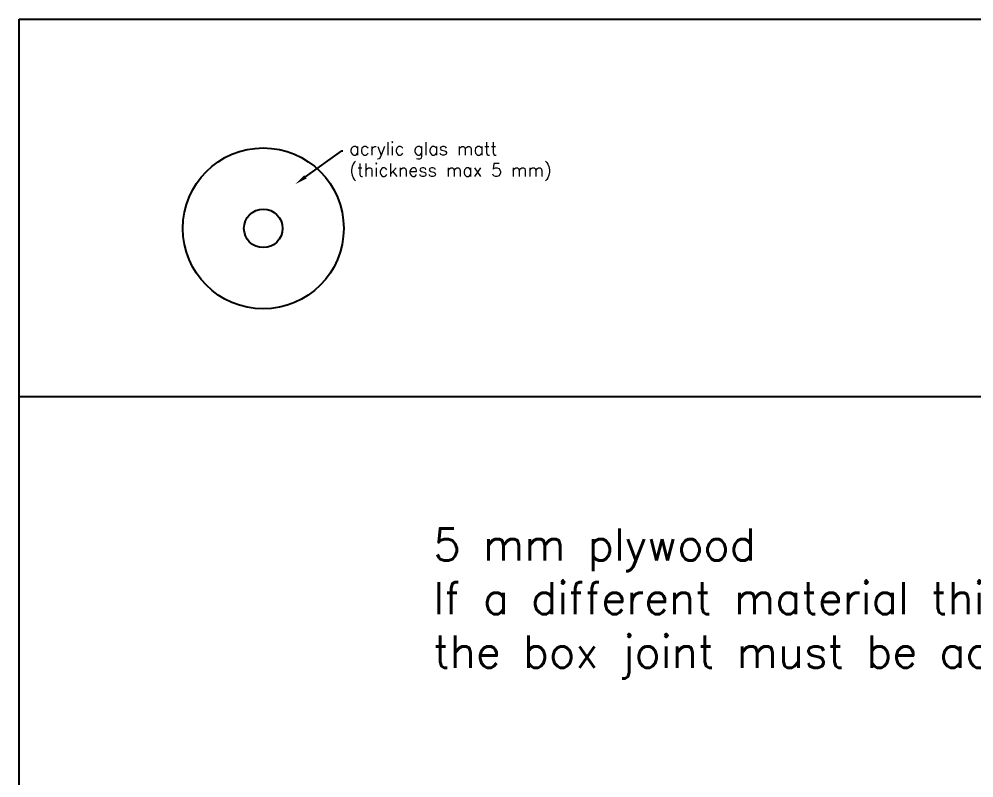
# Model space of a CAD drawing. Header units: metres. Extents: x 891 to 1465, y -355 to 475.
# Drawn here: x 891.5 to 1188.2, y 239.4 to 475.3 of the extents above; entities that cross this region are included whole.
import ezdxf
from ezdxf import colors
from ezdxf.entities.mleader import LeaderData, LeaderLine
from ezdxf.math import Vec2, Vec3

# ---------------------------------------------------------------- set-up
doc = ezdxf.new("R2010")
doc.units = ezdxf.units.M
for name, color, linetype in [('_caption', 11, 'Continuous'), ('_inner contour', 1, 'Continuous'), ('_outter contour', 5, 'Continuous')]:
    doc.layers.add(name, color=color, linetype=linetype)
doc.styles.get("Standard").update_dxf_attribs({"font": 'simplex.shx'})

msp = doc.modelspace()

# ---------------------------------------------------------------- linework, layer by layer
at = {"layer": '_caption'}
msp.add_line((891.4558013310889, 357.9611471681273), (1465.455801331089, 357.9611471681273), dxfattribs=at)
msp.add_lwpolyline([(891.4558013310889, 475.2979262131848), (1465.455801331089, 475.2979262131848), (1465.455801331089, -345.7020737868151), (891.4558013310889, -345.7020737868152)], close=True, dxfattribs=at)
at = {"layer": '_inner contour'}
msp.add_circle((967.3497413381701, 410.2432118657743), 6, dxfattribs=at)
at = {"layer": '_outter contour'}
msp.add_circle((967.3497413381701, 410.2432118657743), 25, dxfattribs=at)

# ---------------------------------------------------------------- texts
at = {"layer": '_caption', "insert": (1020.159356349904, 316.9742391195032), "char_height": 10, "attachment_point": 1}
msp.add_mtext_dynamic_manual_height_columns('5 mm plywood\\PIf a different material thickness is used, \\Pthe box joint must be adjusted.', width=349.8264641006244, gutter_width=1, heights=[0], dxfattribs=at)

# ---------------------------------------------------------------- leaders
at = {"layer": '_caption'}
ml = msp.add_multileader_mtext('Standard', dxfattribs=at)
ml.set_content('acrylic glas matt\\P(thickness max 5 mm)', color=256)
ml.set_leader_properties()
ml.build(insert=Vec2(0, 0))
ml.multileader.update_dxf_attribs({"text_right_attachment_type": 6, "dogleg_length": 0.36})
ctx = ml.context
ctx.base_point, ctx.plane_origin = Vec3(992.0745693475922, 434.3762502088966), Vec3(980.7382460366078, 426.6319438365344)
ctx.right_attachment = 6
notes = []
notes.append((ctx, [(0, (1, 1, 0), (991.7145693475923, 434.3762502088966), (1, 0), 0.36, [(0, [(977.2086219207849, 423.9143949527642)], 0, [])])]))
ctx.mtext.insert, ctx.mtext.flow_direction = Vec3(994.074569347592, 437.0429168755633), 5
for ctx, leaders in notes:
    for number, flags, end, landing, length, lines in leaders:
        leader = LeaderData()
        leader.index, (leader.has_last_leader_line, leader.has_dogleg_vector, leader.attachment_direction) = number, flags
        leader.last_leader_point, leader.dogleg_vector, leader.dogleg_length = Vec3(end), Vec3(landing), length
        for number, points, colour, breaks in lines:
            line = LeaderLine()
            line.index, line.vertices, line.color, line.breaks = number, Vec3.list(points), colors.encode_raw_color(colour), breaks
            leader.lines.append(line)
        ctx.leaders.append(leader)

doc.saveas('drawing.dxf')
